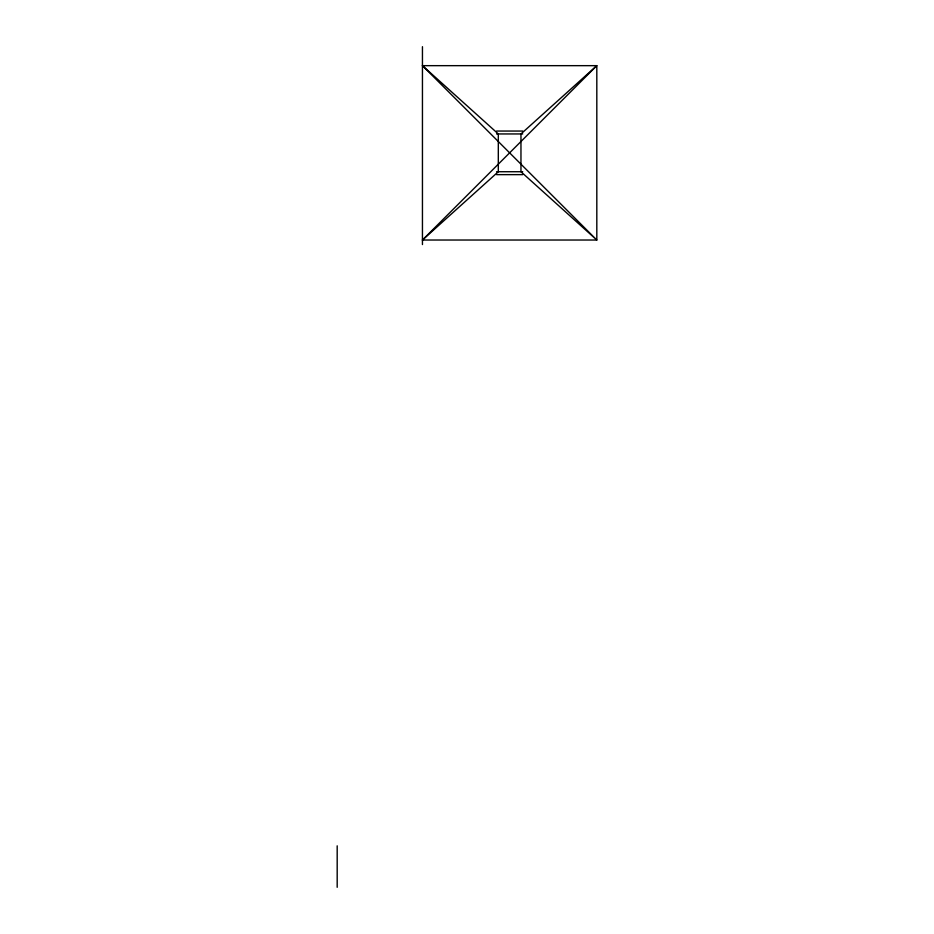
<?xml version="1.0" encoding="UTF-8"?>
<svg xmlns="http://www.w3.org/2000/svg" width="934" height="934" viewBox="0 0 934 934"><rect width="100%" height="100%" fill="white"/><g stroke="black" fill="none" stroke-linecap="round" stroke-linejoin="round"><path stroke-width="1.4" d="M422.448 240.026L596.814 65.66L596.814 240.026L422.448 240.026L498.312 171.728L498.312 133.947L422.448 65.66L596.814 65.66L520.962 133.947L520.962 171.728L596.814 240.026L422.448 65.66M496.561 131.052L522.713 131.052M496.561 133.947L522.713 133.947M496.561 171.728L522.713 171.728M496.561 174.635L522.713 174.635M422.448 46.7L422.448 244.556M337.186 845.842L337.186 887.3"/></g></svg>
